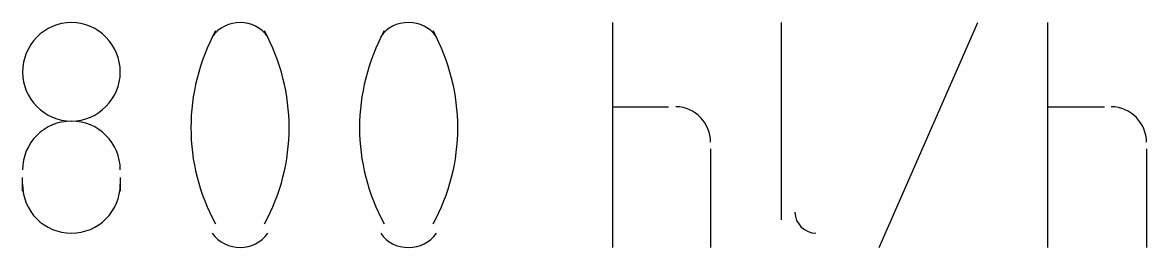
# Model space of a CAD drawing. Header units: millimetres. Extents: x 0 to 33.1, y 1.5 to 45.3.
# Drawn here: x 18.5578 to 18.6911, y 22.0361 to 22.0628 of the extents above; entities that cross this region are included whole.
import ezdxf

# ---------------------------------------------------------------- set-up
doc = ezdxf.new("R2010")
doc.units = ezdxf.units.MM
doc.header["$MEASUREMENT"] = 0
doc.layers.get('0').update_dxf_attribs({"linetype": 'CONTINUOUS'})

msp = doc.modelspace()

# ---------------------------------------------------------------- linework, layer by layer
at = {"color": 0, "linetype": 'Continuous'}
for p, q in [((18.6278, 22.0361), (18.6278, 22.0628)), ((18.6478, 22.0394), (18.6478, 22.0628)), ((18.6594, 22.0361), (18.6711, 22.0628)), ((18.6794, 22.0361), (18.6794, 22.0628)), ((18.6278, 22.0528), (18.6344, 22.0528)), ((18.6794, 22.0528), (18.6861, 22.0528)), ((18.6394, 22.0478), (18.6394, 22.0361)), ((18.6911, 22.0478), (18.6911, 22.0361)), ((18.5578, 22.0428), (18.5578, 22.0444)), ((18.5694, 22.0444), (18.5694, 22.0428))]:
    msp.add_line(p, q, dxfattribs=at)
for points in [[(18.5636, 22.0628), (18.5604, 22.0628), (18.5578, 22.0601), (18.5578, 22.0569)], [(18.5694, 22.0569), (18.5694, 22.0601), (18.5668, 22.0628), (18.5636, 22.0628)], [(18.5836, 22.0628), (18.5824, 22.0628), (18.5811, 22.0622), (18.5803, 22.0611)], [(18.5869, 22.0611), (18.5861, 22.0622), (18.5849, 22.0628), (18.5836, 22.0628)], [(18.6036, 22.0628), (18.6022, 22.0628), (18.601, 22.0622), (18.6003, 22.0611)], [(18.6069, 22.0611), (18.6061, 22.0622), (18.6049, 22.0628), (18.6036, 22.0628)], [(18.5807, 22.0618), (18.5768, 22.0546), (18.5768, 22.046), (18.5807, 22.0389)], [(18.5865, 22.0389), (18.5904, 22.046), (18.5904, 22.0546), (18.5865, 22.0618)], [(18.6007, 22.0618), (18.5968, 22.0546), (18.5968, 22.046), (18.6007, 22.0389)], [(18.6065, 22.0389), (18.6104, 22.046), (18.6104, 22.0546), (18.6065, 22.0618)], [(18.5578, 22.0569), (18.5578, 22.0538), (18.5604, 22.0511), (18.5636, 22.0511)], [(18.5636, 22.0511), (18.5668, 22.0511), (18.5694, 22.0538), (18.5694, 22.0569)], [(18.6394, 22.0486), (18.6394, 22.0508), (18.6376, 22.0528), (18.6353, 22.0528)], [(18.6911, 22.0486), (18.6911, 22.0508), (18.6893, 22.0528), (18.6869, 22.0528)], [(18.5636, 22.0511), (18.5604, 22.0511), (18.5578, 22.0485), (18.5578, 22.0453)], [(18.5694, 22.0453), (18.5694, 22.0485), (18.5668, 22.0511), (18.5636, 22.0511)], [(18.5578, 22.0436), (18.5578, 22.0404), (18.5604, 22.0378), (18.5636, 22.0378)], [(18.5636, 22.0378), (18.5668, 22.0378), (18.5694, 22.0404), (18.5694, 22.0436)], [(18.6494, 22.0403), (18.6494, 22.0389), (18.6506, 22.0378), (18.6519, 22.0378)], [(18.5803, 22.0378), (18.5811, 22.0367), (18.5824, 22.0361), (18.5836, 22.0361)], [(18.5836, 22.0361), (18.5849, 22.0361), (18.5861, 22.0367), (18.5869, 22.0378)], [(18.6003, 22.0378), (18.601, 22.0367), (18.6022, 22.0361), (18.6036, 22.0361)], [(18.6036, 22.0361), (18.6049, 22.0361), (18.6061, 22.0367), (18.6069, 22.0378)]]:
    msp.add_open_spline(points, degree=3, dxfattribs=at)

doc.saveas('drawing.dxf')
